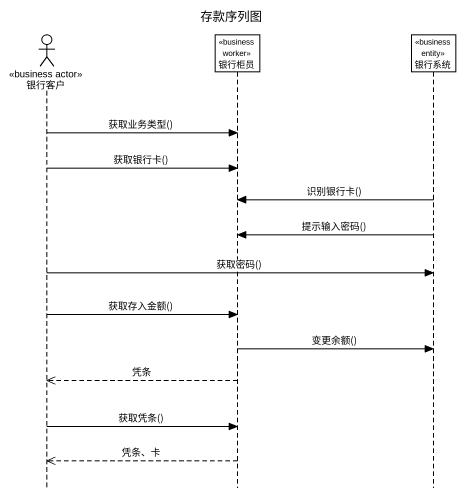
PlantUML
@startuml
title 存款序列图
hide footbox
actor 银行客户 <<business actor>>
participant 银行柜员 <<business worker>>
participant 银行系统 <<business entity>>

银行客户 -> 银行柜员 : 获取业务类型()
银行客户 -> 银行柜员 : 获取银行卡()
银行系统 -> 银行柜员 : 识别银行卡()
银行系统 -> 银行柜员 : 提示输入密码()
银行客户 -> 银行系统 : 获取密码()
银行客户 -> 银行柜员 : 获取存入金额()
银行柜员 -> 银行系统 : 变更余额()
银行柜员 -->> 银行客户 : 凭条
银行客户 -> 银行柜员 : 获取凭条()
银行柜员 -->> 银行客户 : 凭条、卡
@enduml
